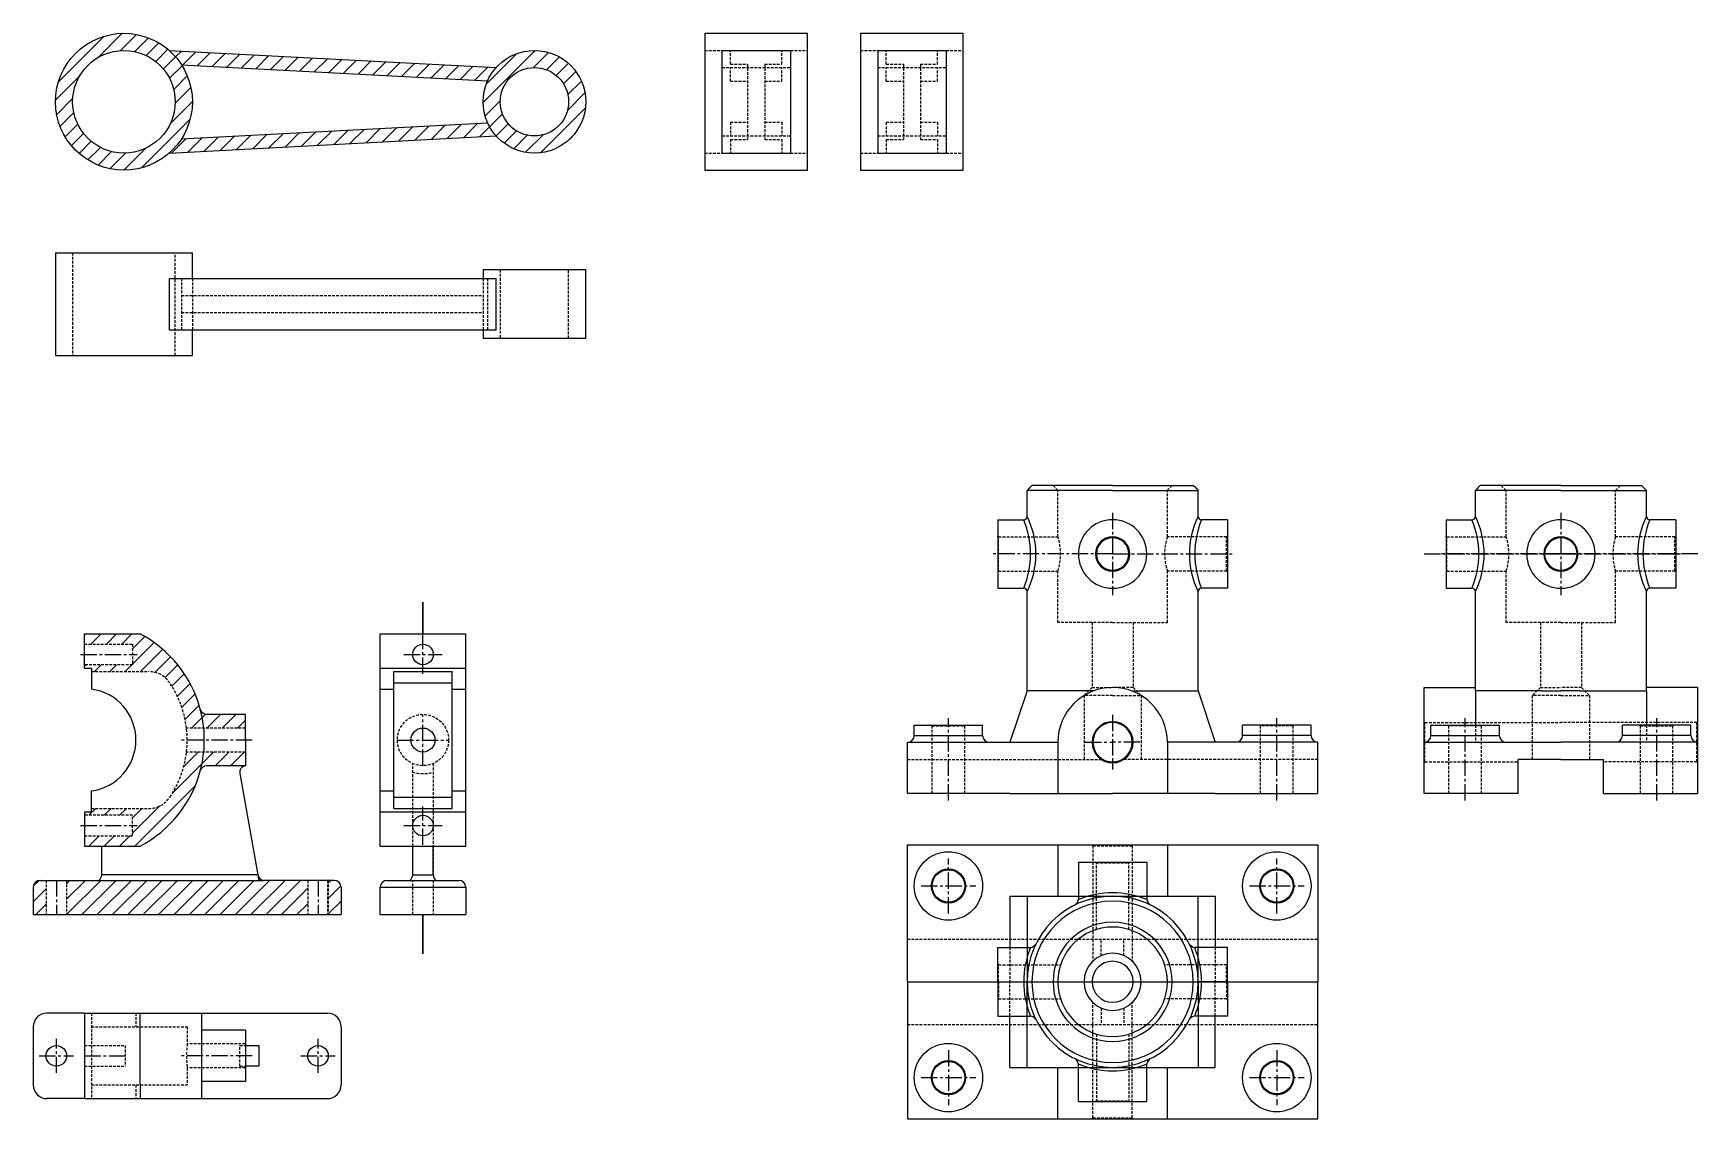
# Model space of a CAD drawing. Header units: millimetres. Extents: x 2304 to 2791, y 1401 to 1719.
import ezdxf

# ---------------------------------------------------------------- set-up
doc = ezdxf.new("R2010")
doc.units = ezdxf.units.MM
doc.header["$LTSCALE"] = 0.25
doc.linetypes.add('CENTER2', pattern=[28.575, 19.05, -3.175, 3.175, -3.175])
doc.linetypes.add('HIDDEN2', pattern=[4.7625, 3.175, -1.5875])

msp = doc.modelspace()

# ---------------------------------------------------------------- hatches: boundary and pattern name
h = msp.add_hatch()
h.set_pattern_fill('ANSI31', color=3)
h.set_pattern_definition([(45, (1925.5852, 1551.6095), (-2.245064, 2.245064), [])])
h.paths.add_polyline_path([(2310.97, 1698.55, 1), (2350.97, 1698.55, 1)])
h.paths.add_polyline_path([(2345.97, 1698.55, -1), (2315.97, 1698.55, -1)], flags=16)
h.paths.add_polyline_path([(2435.97, 1698.55, 1), (2465.97, 1698.55, 1)])
h.paths.add_polyline_path([(2460.97, 1698.55, -1), (2440.97, 1698.55, -1)], flags=16)
h.paths.add_polyline_path([(2439.79, 1708.55), (2344.2, 1713.55, -0.069425), (2347.8, 1709.35), (2437.28, 1704.67, -0.077412)])
h.paths.add_polyline_path([(2437.28, 1692.42), (2347.8, 1687.74, -0.069425), (2344.2, 1683.55), (2439.79, 1688.55, -0.077412)])
h = msp.add_hatch()
h.set_pattern_fill('ANSI31', color=3)
h.paths.add_polyline_path([(2335.71, 1543.05), (2319.46, 1543.05), (2319.46, 1540.05), (2333.46, 1540.05), (2333.46, 1534.05), (2319.46, 1534.05), (2319.46, 1533.05), (2321.46, 1533.05), (2321.46, 1532.05), (2338.17, 1532.05, -0.250492), (2344.41, 1528.72, -0.118576), (2349.26, 1515.55), (2354.29, 1515.55, 0.039896), (2353.29, 1521.04, 0.210104)])
h.paths.add_polyline_path([(2366.46, 1519.55), (2355.22, 1519.55, -0.340049), (2353.29, 1521.04, -0.039896), (2354.29, 1515.55), (2366.46, 1515.55)])
h.paths.add_polyline_path([(2366.46, 1508.55), (2354.29, 1508.55, -0.039896), (2353.29, 1503.06, -0.340049), (2355.22, 1504.55), (2366.47, 1504.55, -0.022244), (2366.46, 1504.73)])
h.paths.add_polyline_path([(2354.29, 1508.55), (2349.26, 1508.55, -0.118576), (2344.41, 1495.38, -0.250492), (2338.17, 1492.05), (2321.46, 1492.05), (2321.46, 1491.05), (2319.46, 1491.05), (2319.46, 1490.05), (2333.46, 1490.05), (2333.46, 1484.05), (2319.46, 1484.05), (2319.46, 1481.05), (2335.71, 1481.05, 0.210104), (2353.29, 1503.06, 0.039896)])
h = msp.add_hatch()
h.set_pattern_fill('ANSI31', color=3)
h.paths.add_polyline_path([(2308.21, 1471.05), (2306.46, 1471.05, 0.414214), (2304.46, 1469.05), (2304.46, 1461.05), (2308.21, 1461.05)])
h.paths.add_polyline_path([(2384.71, 1471.05), (2371.76, 1471.05), (2323.64, 1471.05), (2314.21, 1471.05), (2314.21, 1461.05), (2384.71, 1461.05)])
h.paths.add_polyline_path([(2394.46, 1469.05, 0.414214), (2392.46, 1471.05), (2390.71, 1471.05), (2390.71, 1461.05), (2394.46, 1461.05)])

# ---------------------------------------------------------------- linework, layer by layer
for p, q in [((2500.8, 1718.55), (2530.8, 1718.55)), ((2500.8, 1718.55), (2500.8, 1678.55)), ((2530.8, 1678.55), (2530.8, 1718.55)), ((2546.33, 1718.55), (2576.33, 1718.55)), ((2546.33, 1718.55), (2546.33, 1678.55)), ((2576.33, 1678.55), (2576.33, 1718.55)), ((2344.2, 1713.55), (2439.79, 1708.55)), ((2505.8, 1713.55), (2525.8, 1713.55)), ((2505.8, 1713.55), (2505.8, 1683.55)), ((2525.8, 1713.55), (2525.8, 1683.55)), ((2551.33, 1713.55), (2571.33, 1713.55)), ((2551.33, 1713.55), (2551.33, 1683.55)), ((2571.33, 1713.55), (2571.33, 1683.55)), ((2347.8, 1709.35), (2437.28, 1704.67)), ((2344.2, 1683.55), (2439.79, 1688.55)), ((2347.8, 1687.74), (2437.28, 1692.42)), ((2505.8, 1683.55), (2525.8, 1683.55)), ((2551.33, 1683.55), (2571.33, 1683.55)), ((2500.8, 1678.55), (2530.8, 1678.55)), ((2546.33, 1678.55), (2576.33, 1678.55)), ((2310.97, 1654.44), (2350.97, 1654.44)), ((2310.97, 1654.44), (2310.97, 1624.44)), ((2350.97, 1646.94), (2350.97, 1654.44)), ((2344.2, 1646.94), (2344.2, 1631.94)), ((2344.2, 1646.94), (2439.79, 1646.94)), ((2435.97, 1649.44), (2435.97, 1646.94)), ((2465.97, 1649.44), (2435.97, 1649.44)), ((2439.74, 1646.94), (2439.74, 1631.94)), ((2465.97, 1629.44), (2465.97, 1649.44)), ((2439.74, 1641.94), (2439.79, 1641.94)), ((2439.74, 1636.94), (2439.79, 1636.94)), ((2344.2, 1631.94), (2439.79, 1631.94)), ((2350.97, 1624.44), (2350.97, 1631.94)), ((2435.97, 1631.94), (2435.97, 1629.44)), ((2435.97, 1629.44), (2465.97, 1629.44)), ((2310.97, 1624.44), (2350.97, 1624.44)), ((2595.72, 1585.7), (2596.42, 1586.41)), ((2620.01, 1586.41), (2596.42, 1586.41)), ((2620.01, 1586.41), (2643.6, 1586.41)), ((2644.3, 1585.7), (2643.6, 1586.41)), ((2726.77, 1585.7), (2727.48, 1586.41)), ((2751.07, 1586.41), (2727.48, 1586.41)), ((2751.07, 1586.41), (2774.65, 1586.41)), ((2775.36, 1585.7), (2774.65, 1586.41)), ((2595.72, 1585.7), (2595.01, 1585)), ((2595.01, 1577.41), (2595.01, 1585)), ((2620.01, 1585), (2595.01, 1585)), ((2595.72, 1585.7), (2595.72, 1585.7)), ((2595.72, 1585.7), (2595.72, 1585.7)), ((2620.01, 1585), (2645.01, 1585)), ((2644.3, 1585.7), (2644.3, 1585.7)), ((2644.3, 1585.7), (2644.3, 1585.7)), ((2644.3, 1585.7), (2645.01, 1585)), ((2645.01, 1577.41), (2645.01, 1585)), ((2726.77, 1585.7), (2726.07, 1585)), ((2726.07, 1577.41), (2726.07, 1585)), ((2751.07, 1585), (2726.07, 1585)), ((2726.77, 1585.7), (2726.77, 1585.7)), ((2726.77, 1585.7), (2726.77, 1585.7)), ((2751.07, 1585), (2776.07, 1585)), ((2775.36, 1585.7), (2775.36, 1585.7)), ((2775.36, 1585.7), (2775.36, 1585.7)), ((2775.36, 1585.7), (2776.07, 1585)), ((2776.07, 1577.41), (2776.07, 1585)), ((2586.42, 1576.41), (2594.01, 1576.41)), ((2586.42, 1576.41), (2586.42, 1556.41)), ((2653.6, 1576.41), (2646.01, 1576.41)), ((2653.6, 1576.41), (2653.6, 1556.41)), ((2717.48, 1576.41), (2725.07, 1576.41)), ((2717.48, 1576.41), (2717.48, 1556.41)), ((2784.65, 1576.41), (2777.07, 1576.41)), ((2784.65, 1576.41), (2784.65, 1556.41)), ((2586.42, 1571.41), (2586.42, 1571.66)), ((2586.42, 1571.66), (2586.67, 1571.41)), ((2653.6, 1571.66), (2653.35, 1571.41)), ((2653.6, 1571.41), (2653.6, 1571.66)), ((2717.48, 1571.41), (2717.48, 1571.66)), ((2717.48, 1571.66), (2717.73, 1571.41)), ((2784.65, 1571.66), (2784.4, 1571.41)), ((2784.65, 1571.41), (2784.65, 1571.66)), ((2586.42, 1561.16), (2586.67, 1561.41)), ((2653.6, 1561.16), (2653.35, 1561.41)), ((2717.48, 1561.16), (2717.73, 1561.41)), ((2784.65, 1561.16), (2784.4, 1561.41)), ((2586.42, 1556.41), (2594.01, 1556.41)), ((2595.01, 1526.41), (2595.01, 1555.41)), ((2645.01, 1526.41), (2645.01, 1555.41)), ((2653.6, 1556.41), (2646.01, 1556.41)), ((2717.48, 1556.41), (2725.07, 1556.41)), ((2726.07, 1526.41), (2726.07, 1555.41)), ((2776.07, 1526.41), (2776.07, 1555.41)), ((2784.65, 1556.41), (2777.07, 1556.41)), ((2319.46, 1543.05), (2335.71, 1543.05)), ((2319.46, 1533.05), (2319.46, 1543.05)), ((2405.89, 1543.05), (2430.89, 1543.05)), ((2405.89, 1481.05), (2405.89, 1543.05)), ((2430.89, 1481.05), (2430.89, 1543.05)), ((2319.46, 1533.05), (2321.46, 1533.05)), ((2321.46, 1533.05), (2321.46, 1526.92)), ((2405.89, 1533.05), (2430.89, 1533.05)), ((2409.89, 1532.05), (2426.89, 1532.05)), ((2409.89, 1492.05), (2409.89, 1532.05)), ((2409.89, 1528.72), (2426.89, 1528.72)), ((2426.89, 1492.05), (2426.89, 1532.05)), ((2405.89, 1526.92), (2409.89, 1526.92)), ((2426.89, 1526.92), (2430.89, 1526.92)), ((2595.01, 1526.41), (2590.01, 1511.41)), ((2614.44, 1526.41), (2595.01, 1526.41)), ((2625.58, 1526.41), (2645.01, 1526.41)), ((2645.01, 1526.41), (2650.01, 1511.41)), ((2711.07, 1511.41), (2711.07, 1527.41)), ((2711.07, 1527.41), (2726.07, 1527.41)), ((2726.07, 1526.41), (2726.07, 1516.41)), ((2745.5, 1526.41), (2726.07, 1526.41)), ((2745.5, 1526.41), (2751.07, 1526.41)), ((2756.63, 1526.41), (2751.07, 1526.41)), ((2756.63, 1526.41), (2776.07, 1526.41)), ((2791.07, 1527.41), (2776.07, 1527.41)), ((2776.07, 1526.41), (2776.07, 1516.41)), ((2791.07, 1511.41), (2791.07, 1527.41)), ((2366.46, 1519.55), (2355.22, 1519.55)), ((2366.46, 1512.05), (2366.46, 1519.55)), ((2562.01, 1516.41), (2582.01, 1516.41)), ((2562.01, 1513.41), (2562.01, 1516.41)), ((2562.01, 1513.41), (2582.01, 1513.41)), ((2567.01, 1516.41), (2567.26, 1516.16)), ((2577.01, 1516.41), (2576.76, 1516.16)), ((2582.01, 1513.41), (2582.01, 1516.41)), ((2678.01, 1516.41), (2658.01, 1516.41)), ((2658.01, 1513.41), (2658.01, 1516.41)), ((2678.01, 1513.41), (2658.01, 1513.41)), ((2663.01, 1516.41), (2663.26, 1516.16)), ((2673.01, 1516.41), (2672.76, 1516.16)), ((2678.01, 1513.41), (2678.01, 1516.41)), ((2711.07, 1517.41), (2711.32, 1517.16)), ((2713.07, 1513.41), (2713.07, 1516.41)), ((2713.07, 1516.41), (2733.07, 1516.41)), ((2713.07, 1513.41), (2733.07, 1513.41)), ((2718.07, 1516.41), (2718.32, 1516.16)), ((2728.07, 1516.41), (2727.82, 1516.16)), ((2733.07, 1513.41), (2733.07, 1516.41)), ((2769.07, 1513.41), (2769.07, 1516.41)), ((2789.07, 1516.41), (2769.07, 1516.41)), ((2789.07, 1513.41), (2769.07, 1513.41)), ((2774.07, 1516.41), (2774.32, 1516.16)), ((2784.07, 1516.41), (2783.82, 1516.16)), ((2789.07, 1513.41), (2789.07, 1516.41)), ((2791.07, 1517.41), (2790.82, 1517.16)), ((2366.46, 1512.05), (2366.46, 1504.73)), ((2560.01, 1496.41), (2560.01, 1511.41)), ((2560.01, 1511.41), (2590.01, 1511.41)), ((2590.01, 1511.41), (2604.01, 1511.41)), ((2604.01, 1511.41), (2604.01, 1496.41)), ((2650.01, 1511.41), (2636.01, 1511.41)), ((2636.01, 1511.41), (2636.01, 1496.41)), ((2680.01, 1511.41), (2650.01, 1511.41)), ((2680.01, 1496.41), (2680.01, 1511.41)), ((2711.07, 1496.41), (2711.07, 1511.41)), ((2711.07, 1511.41), (2711.07, 1511.41)), ((2711.07, 1511.41), (2735.07, 1511.41)), ((2735.07, 1511.41), (2751.07, 1511.41)), ((2767.07, 1511.41), (2751.07, 1511.41)), ((2791.07, 1511.41), (2767.07, 1511.41)), ((2791.07, 1496.41), (2791.07, 1511.41)), ((2791.07, 1511.41), (2791.07, 1511.41)), ((2366.46, 1504.55), (2355.22, 1504.55)), ((2711.07, 1505.41), (2711.32, 1505.66)), ((2738.57, 1496.41), (2738.57, 1506.41)), ((2751.07, 1506.41), (2738.57, 1506.41)), ((2751.07, 1506.41), (2763.57, 1506.41)), ((2763.57, 1496.41), (2763.57, 1506.41)), ((2791.07, 1505.41), (2790.82, 1505.66)), ((2364.85, 1502.23), (2370.43, 1471.05)), ((2321.46, 1491.05), (2321.46, 1497.18)), ((2405.89, 1497.18), (2409.89, 1497.18)), ((2409.89, 1495.38), (2426.89, 1495.38)), ((2426.89, 1497.18), (2430.89, 1497.18)), ((2590.01, 1496.41), (2560.01, 1496.41)), ((2590.01, 1496.41), (2620.01, 1496.41)), ((2650.01, 1496.41), (2620.01, 1496.41)), ((2650.01, 1496.41), (2680.01, 1496.41)), ((2738.57, 1496.41), (2711.07, 1496.41)), ((2763.57, 1496.41), (2791.07, 1496.41)), ((2319.46, 1491.05), (2321.46, 1491.05)), ((2319.46, 1491.05), (2319.46, 1481.05)), ((2405.89, 1491.05), (2430.89, 1491.05)), ((2409.89, 1492.05), (2426.89, 1492.05)), ((2319.46, 1481.05), (2335.71, 1481.05)), ((2324.46, 1472.67), (2324.46, 1481.05)), ((2405.89, 1481.05), (2430.89, 1481.05)), ((2415.39, 1472.67), (2415.39, 1481.05)), ((2421.39, 1472.67), (2421.39, 1481.05)), ((2560.01, 1441.41), (2560.01, 1481.41)), ((2560.01, 1481.41), (2680.01, 1481.41)), ((2604.01, 1481.41), (2604.01, 1466.41)), ((2614.01, 1481.41), (2614.26, 1481.16)), ((2626.01, 1481.41), (2625.76, 1481.16)), ((2636.01, 1481.41), (2636.01, 1466.41)), ((2680.01, 1481.41), (2680.01, 1441.41)), ((2610.01, 1476.41), (2610.01, 1465.41)), ((2610.01, 1476.41), (2630.01, 1476.41)), ((2615.26, 1476.16), (2615.01, 1476.41)), ((2624.76, 1476.16), (2625.01, 1476.41)), ((2630.01, 1476.41), (2630.01, 1465.41)), ((2306.46, 1471.05), (2323.64, 1471.05)), ((2323.64, 1471.05), (2371.76, 1471.05)), ((2370.14, 1472.67), (2324.46, 1472.67)), ((2392.46, 1471.05), (2371.76, 1471.05)), ((2407.89, 1471.05), (2428.89, 1471.05)), ((2415.39, 1472.67), (2421.39, 1472.67)), ((2304.46, 1469.05), (2304.46, 1461.05)), ((2394.46, 1469.05), (2394.46, 1461.05)), ((2405.89, 1461.05), (2405.89, 1469.05)), ((2405.89, 1469.05), (2430.89, 1469.05)), ((2430.89, 1469.05), (2430.89, 1461.05)), ((2590.01, 1466.41), (2590.01, 1451.41)), ((2590.01, 1466.41), (2650.01, 1466.41)), ((2595.01, 1466.41), (2595.01, 1441.41)), ((2645.01, 1441.41), (2645.01, 1466.41)), ((2650.01, 1466.41), (2650.01, 1451.41)), ((2304.46, 1461.05), (2394.46, 1461.05)), ((2324.46, 1461.05), (2372.46, 1461.05)), ((2405.89, 1461.05), (2430.89, 1461.05)), ((2630.01, 1464.32), (2630.01, 1464.32)), ((2586.42, 1451.41), (2595.01, 1451.41)), ((2586.42, 1441.41), (2586.42, 1451.41)), ((2595.01, 1451.41), (2596.01, 1451.41)), ((2645.01, 1451.41), (2644.01, 1451.41)), ((2653.6, 1451.41), (2645.01, 1451.41)), ((2653.6, 1441.41), (2653.6, 1451.41)), ((2586.42, 1446.41), (2586.42, 1446.66)), ((2586.42, 1446.66), (2586.67, 1446.41)), ((2653.6, 1446.66), (2653.35, 1446.41)), ((2560.01, 1441.41), (2680.01, 1441.41)), ((2560.01, 1441.41), (2560.01, 1401.41)), ((2586.42, 1441.41), (2595.01, 1441.41)), ((2586.42, 1441.41), (2586.42, 1431.41)), ((2586.42, 1441.41), (2595.01, 1441.41)), ((2595.01, 1416.41), (2595.01, 1441.41)), ((2653.6, 1441.41), (2645.01, 1441.41)), ((2645.01, 1441.41), (2645.01, 1416.41)), ((2653.6, 1441.41), (2645.01, 1441.41)), ((2653.6, 1441.41), (2653.6, 1431.41)), ((2680.01, 1401.41), (2680.01, 1441.41)), ((2586.42, 1436.41), (2586.42, 1436.16)), ((2586.42, 1436.16), (2586.67, 1436.41)), ((2653.6, 1436.16), (2653.35, 1436.41)), ((2319.46, 1432.27), (2308.46, 1432.27)), ((2319.46, 1432.27), (2319.46, 1407.27)), ((2319.46, 1432.27), (2366.46, 1432.27)), ((2335.71, 1428.27), (2335.71, 1432.27)), ((2353.65, 1432.27), (2353.65, 1407.27)), ((2366.46, 1432.27), (2390.46, 1432.27)), ((2586.42, 1431.41), (2595.01, 1431.41)), ((2590.01, 1416.41), (2590.01, 1431.41)), ((2595.01, 1431.41), (2596.01, 1431.41)), ((2645.01, 1431.41), (2644.01, 1431.41)), ((2653.6, 1431.41), (2645.01, 1431.41)), ((2650.01, 1416.41), (2650.01, 1431.41)), ((2304.46, 1428.27), (2304.46, 1411.27)), ((2335.71, 1411.27), (2335.71, 1428.27)), ((2366.46, 1427.27), (2353.65, 1427.27)), ((2366.46, 1427.27), (2366.46, 1412.27)), ((2394.46, 1428.27), (2394.46, 1411.27)), ((2366.46, 1422.77), (2370.43, 1422.77)), ((2370.43, 1422.77), (2370.43, 1416.77)), ((2370.43, 1416.77), (2366.46, 1416.77)), ((2590.01, 1416.41), (2650.01, 1416.41)), ((2604.01, 1401.41), (2604.01, 1416.41)), ((2610.01, 1406.41), (2610.01, 1417.41)), ((2630.01, 1418.5), (2630.01, 1418.5)), ((2630.01, 1406.41), (2630.01, 1417.41)), ((2636.01, 1401.41), (2636.01, 1416.41)), ((2335.71, 1411.27), (2335.71, 1407.27)), ((2366.46, 1412.27), (2353.65, 1412.27)), ((2319.46, 1407.27), (2308.46, 1407.27)), ((2319.46, 1407.27), (2366.46, 1407.27)), ((2366.46, 1407.27), (2390.46, 1407.27)), ((2610.01, 1406.41), (2630.01, 1406.41)), ((2615.26, 1406.66), (2615.01, 1406.41)), ((2624.76, 1406.66), (2625.01, 1406.41)), ((2614.01, 1401.41), (2614.26, 1401.66)), ((2626.01, 1401.41), (2625.76, 1401.66)), ((2560.01, 1401.41), (2680.01, 1401.41))]:
    msp.add_line(p, q)
at = {"linetype": 'HIDDEN2'}
for p, q in [((2500.8, 1713.55), (2505.8, 1713.55)), ((2508.3, 1709.55), (2508.3, 1713.55)), ((2523.3, 1709.55), (2523.3, 1713.55)), ((2525.8, 1713.55), (2530.8, 1713.55)), ((2546.33, 1713.55), (2551.33, 1713.55)), ((2553.83, 1709.55), (2553.83, 1713.55)), ((2568.83, 1709.55), (2568.83, 1713.55)), ((2571.33, 1713.55), (2576.33, 1713.55)), ((2505.8, 1708.55), (2525.8, 1708.55)), ((2508.3, 1709.55), (2513.3, 1709.55)), ((2508.3, 1704.55), (2508.3, 1708.55)), ((2513.3, 1709.55), (2513.3, 1687.55)), ((2518.3, 1709.55), (2523.3, 1709.55)), ((2518.3, 1709.55), (2518.3, 1687.55)), ((2523.3, 1704.55), (2523.3, 1708.55)), ((2551.33, 1708.55), (2571.33, 1708.55)), ((2553.83, 1709.55), (2558.83, 1709.55)), ((2553.83, 1704.55), (2553.83, 1708.55)), ((2558.83, 1709.55), (2558.83, 1687.55)), ((2563.83, 1709.55), (2568.83, 1709.55)), ((2563.83, 1709.55), (2563.83, 1687.55)), ((2568.83, 1704.55), (2568.83, 1708.55)), ((2508.3, 1704.55), (2513.3, 1704.55)), ((2518.3, 1704.55), (2523.3, 1704.55)), ((2553.83, 1704.55), (2558.83, 1704.55)), ((2563.83, 1704.55), (2568.83, 1704.55)), ((2505.8, 1688.55), (2525.8, 1688.55)), ((2508.3, 1692.55), (2513.3, 1692.55)), ((2508.3, 1692.55), (2508.3, 1688.55)), ((2518.3, 1692.55), (2523.3, 1692.55)), ((2523.3, 1692.55), (2523.3, 1688.55)), ((2551.33, 1688.55), (2571.33, 1688.55)), ((2553.83, 1692.55), (2558.83, 1692.55)), ((2553.83, 1692.55), (2553.83, 1688.55)), ((2563.83, 1692.55), (2568.83, 1692.55)), ((2568.83, 1692.55), (2568.83, 1688.55)), ((2508.3, 1687.55), (2513.3, 1687.55)), ((2508.3, 1687.55), (2508.3, 1683.55)), ((2518.3, 1687.55), (2523.3, 1687.55)), ((2523.3, 1687.55), (2523.3, 1683.55)), ((2553.83, 1687.55), (2558.83, 1687.55)), ((2553.83, 1687.55), (2553.83, 1683.55)), ((2563.83, 1687.55), (2568.83, 1687.55)), ((2568.83, 1687.55), (2568.83, 1683.55)), ((2500.8, 1683.55), (2505.8, 1683.55)), ((2525.8, 1683.55), (2530.8, 1683.55)), ((2546.33, 1683.55), (2551.33, 1683.55)), ((2571.33, 1683.55), (2576.33, 1683.55)), ((2315.97, 1654.44), (2315.97, 1624.44)), ((2345.97, 1624.44), (2345.97, 1654.44)), ((2347.8, 1646.94), (2347.8, 1631.94)), ((2350.97, 1646.94), (2350.97, 1631.94)), ((2435.97, 1646.94), (2435.97, 1631.94)), ((2437.28, 1646.94), (2437.28, 1631.94)), ((2440.97, 1649.44), (2440.97, 1629.44)), ((2460.97, 1629.44), (2460.97, 1649.44)), ((2347.8, 1641.94), (2435.97, 1641.94)), ((2347.8, 1636.94), (2435.97, 1636.94)), ((2604.01, 1585), (2602.6, 1586.41)), ((2636.01, 1585), (2637.42, 1586.41)), ((2735.07, 1585), (2733.65, 1586.41)), ((2767.07, 1585), (2768.48, 1586.41)), ((2604.01, 1571.41), (2604.01, 1585)), ((2636.01, 1571.41), (2636.01, 1585)), ((2735.07, 1571.41), (2735.07, 1585)), ((2767.07, 1571.41), (2767.07, 1585)), ((2586.67, 1571.41), (2604.01, 1571.41)), ((2586.67, 1561.41), (2586.67, 1571.41)), ((2653.35, 1571.41), (2636.01, 1571.41)), ((2653.35, 1561.41), (2653.35, 1571.41)), ((2717.73, 1571.41), (2735.07, 1571.41)), ((2717.73, 1561.41), (2717.73, 1571.41)), ((2784.4, 1571.41), (2767.07, 1571.41)), ((2784.4, 1561.41), (2784.4, 1571.41)), ((2586.67, 1561.41), (2604.01, 1561.41)), ((2604.01, 1546.41), (2604.01, 1561.41)), ((2636.01, 1546.41), (2636.01, 1561.41)), ((2653.35, 1561.41), (2636.01, 1561.41)), ((2717.73, 1561.41), (2735.07, 1561.41)), ((2735.07, 1546.41), (2735.07, 1561.41)), ((2767.07, 1546.41), (2767.07, 1561.41)), ((2784.4, 1561.41), (2767.07, 1561.41)), ((2620.01, 1546.41), (2604.01, 1546.41)), ((2614.01, 1546.41), (2614.01, 1527.41)), ((2620.01, 1546.41), (2636.01, 1546.41)), ((2626.01, 1546.41), (2626.01, 1527.41)), ((2751.07, 1546.41), (2735.07, 1546.41)), ((2745.07, 1546.41), (2745.07, 1527.41)), ((2751.07, 1546.41), (2767.07, 1546.41)), ((2757.07, 1546.41), (2757.07, 1527.41)), ((2319.46, 1540.05), (2333.46, 1540.05)), ((2333.46, 1540.05), (2333.46, 1534.05)), ((2333.46, 1534.05), (2319.46, 1534.05)), ((2321.46, 1532.05), (2338.17, 1532.05)), ((2614.01, 1527.41), (2611.66, 1525.06)), ((2620.01, 1525.06), (2611.66, 1525.06)), ((2611.66, 1525.06), (2611.66, 1506.41)), ((2614.01, 1527.41), (2620.01, 1527.41)), ((2626.01, 1527.41), (2620.01, 1527.41)), ((2620.01, 1525.06), (2628.36, 1525.06)), ((2626.01, 1527.41), (2628.36, 1525.06)), ((2628.36, 1525.06), (2628.36, 1506.41)), ((2745.07, 1527.41), (2742.71, 1525.06)), ((2751.07, 1525.06), (2742.71, 1525.06)), ((2742.71, 1525.06), (2742.71, 1506.41)), ((2751.07, 1525.06), (2742.71, 1525.06)), ((2745.07, 1527.41), (2751.07, 1527.41)), ((2757.07, 1527.41), (2751.07, 1527.41)), ((2751.07, 1525.06), (2759.42, 1525.06)), ((2751.07, 1525.06), (2759.42, 1525.06)), ((2757.07, 1527.41), (2759.42, 1525.06)), ((2759.42, 1525.06), (2759.42, 1506.41)), ((2366.46, 1515.55), (2349.26, 1515.55)), ((2567.26, 1496.41), (2567.26, 1516.16)), ((2567.26, 1516.16), (2576.76, 1516.16)), ((2576.76, 1496.41), (2576.76, 1516.16)), ((2663.26, 1496.41), (2663.26, 1516.16)), ((2672.76, 1516.16), (2663.26, 1516.16)), ((2672.76, 1496.41), (2672.76, 1516.16)), ((2711.32, 1517.16), (2751.07, 1517.16)), ((2711.32, 1505.66), (2711.32, 1517.16)), ((2727.82, 1516.16), (2718.32, 1516.16)), ((2718.32, 1496.41), (2718.32, 1516.16)), ((2726.07, 1516.41), (2726.07, 1511.41)), ((2727.82, 1496.41), (2727.82, 1516.16)), ((2790.82, 1517.16), (2751.07, 1517.16)), ((2774.32, 1496.41), (2774.32, 1516.16)), ((2774.32, 1516.16), (2783.82, 1516.16)), ((2776.07, 1516.41), (2776.07, 1511.41)), ((2783.82, 1496.41), (2783.82, 1516.16)), ((2790.82, 1505.66), (2790.82, 1517.16)), ((2366.46, 1508.55), (2349.26, 1508.55)), ((2415.39, 1472.67), (2415.39, 1505.18)), ((2421.39, 1505.18), (2421.39, 1472.67)), ((2560.01, 1506.41), (2616.69, 1506.41)), ((2680.01, 1506.41), (2623.33, 1506.41)), ((2711.32, 1505.66), (2738.57, 1505.66)), ((2790.82, 1505.66), (2763.57, 1505.66)), ((2333.46, 1490.05), (2319.46, 1490.05)), ((2321.46, 1492.05), (2338.17, 1492.05)), ((2333.46, 1484.05), (2333.46, 1490.05)), ((2319.46, 1484.05), (2333.46, 1484.05)), ((2614.26, 1481.16), (2614.26, 1447.22)), ((2614.26, 1481.16), (2625.76, 1481.16)), ((2625.76, 1481.16), (2625.76, 1447.22)), ((2615.26, 1456.69), (2615.26, 1476.16)), ((2615.26, 1476.16), (2624.76, 1476.16)), ((2624.76, 1456.69), (2624.76, 1476.16)), ((2308.21, 1471.05), (2308.21, 1461.05)), ((2314.21, 1471.05), (2314.21, 1461.05)), ((2384.71, 1471.05), (2384.71, 1461.05)), ((2390.46, 1471.05), (2390.46, 1461.05)), ((2390.71, 1471.05), (2390.71, 1461.05)), ((2415.39, 1461.05), (2415.39, 1471.05)), ((2421.39, 1471.05), (2421.39, 1461.05)), ((2560.01, 1453.91), (2680.01, 1453.91)), ((2590.01, 1451.41), (2590.01, 1441.41)), ((2616.69, 1449.08), (2616.69, 1453.91)), ((2623.33, 1449.08), (2623.33, 1453.91)), ((2650.01, 1451.41), (2650.01, 1441.41)), ((2586.67, 1446.41), (2604.81, 1446.41)), ((2586.67, 1441.41), (2586.67, 1446.41)), ((2653.35, 1446.41), (2635.21, 1446.41)), ((2653.35, 1441.41), (2653.35, 1446.41)), ((2586.67, 1441.41), (2586.67, 1436.41)), ((2590.01, 1431.41), (2590.01, 1441.41)), ((2650.01, 1431.41), (2650.01, 1441.41)), ((2653.35, 1441.41), (2653.35, 1436.41)), ((2586.67, 1436.41), (2604.81, 1436.41)), ((2614.26, 1401.66), (2614.26, 1435.6)), ((2625.76, 1401.66), (2625.76, 1435.6)), ((2653.35, 1436.41), (2635.21, 1436.41)), ((2321.46, 1432.27), (2321.46, 1407.27)), ((2334.46, 1432.27), (2334.46, 1428.27)), ((2616.69, 1433.74), (2616.69, 1428.91)), ((2623.33, 1433.74), (2623.33, 1428.91)), ((2321.46, 1428.27), (2349.46, 1428.27)), ((2349.46, 1428.27), (2349.46, 1423.27)), ((2560.01, 1428.91), (2680.01, 1428.91)), ((2615.26, 1426.13), (2615.26, 1406.66)), ((2624.76, 1426.13), (2624.76, 1406.66)), ((2319.46, 1422.77), (2331.28, 1422.77)), ((2331.28, 1422.77), (2331.28, 1416.77)), ((2366.46, 1423.27), (2349.46, 1423.27)), ((2364.82, 1422.77), (2366.46, 1422.77)), ((2364.82, 1416.77), (2364.82, 1422.77)), ((2319.46, 1416.77), (2331.28, 1416.77)), ((2366.46, 1416.27), (2349.46, 1416.27)), ((2349.46, 1416.27), (2349.46, 1411.27)), ((2364.82, 1416.77), (2366.46, 1416.77)), ((2321.46, 1411.27), (2349.46, 1411.27)), ((2334.46, 1411.27), (2334.46, 1407.27)), ((2615.26, 1406.66), (2624.76, 1406.66)), ((2614.26, 1401.66), (2625.76, 1401.66))]:
    msp.add_line(p, q, dxfattribs=at)
at = {"linetype": 'CENTER2'}
for p, q in [((2620.01, 1578.41), (2620.01, 1554.41)), ((2620.01, 1578.41), (2620.01, 1554.41)), ((2751.07, 1578.41), (2751.07, 1554.41)), ((2751.07, 1578.41), (2751.07, 1554.41)), ((2751.07, 1578.41), (2751.07, 1554.41)), ((2751.07, 1578.41), (2751.07, 1554.41)), ((2620.01, 1566.41), (2584.42, 1566.41)), ((2620.01, 1566.41), (2655.6, 1566.41)), ((2711.07, 1566.41), (2751.07, 1566.41)), ((2751.07, 1566.41), (2715.48, 1566.41)), ((2791.07, 1566.41), (2751.07, 1566.41)), ((2751.07, 1566.41), (2786.65, 1566.41)), ((2418.39, 1531.42), (2418.39, 1542.67)), ((2318.25, 1537.05), (2334.85, 1537.05)), ((2412.77, 1537.05), (2424.02, 1537.05)), ((2418.39, 1504.55), (2418.39, 1519.55)), ((2572.01, 1494.41), (2572.01, 1518.41)), ((2620.01, 1519.41), (2620.01, 1503.41)), ((2668.01, 1494.41), (2668.01, 1518.41)), ((2723.07, 1494.41), (2723.07, 1518.41)), ((2779.07, 1494.41), (2779.07, 1518.41)), ((2368.46, 1512.05), (2347.46, 1512.05)), ((2410.89, 1512.05), (2425.89, 1512.05)), ((2612.01, 1511.41), (2620.01, 1511.41)), ((2628.01, 1511.41), (2620.01, 1511.41)), ((2418.39, 1481.42), (2418.39, 1492.67)), ((2318.25, 1487.05), (2334.85, 1487.05)), ((2412.77, 1487.05), (2424.02, 1487.05)), ((2572.01, 1461.41), (2572.01, 1477.41)), ((2668.01, 1461.41), (2668.01, 1477.41)), ((2311.21, 1471.05), (2311.21, 1461.05)), ((2387.71, 1471.05), (2387.71, 1461.05)), ((2564.01, 1469.41), (2580.01, 1469.41)), ((2660.01, 1469.41), (2676.01, 1469.41)), ((2311.21, 1414.77), (2311.21, 1424.77)), ((2387.71, 1414.77), (2387.71, 1424.77)), ((2572.01, 1421.41), (2572.01, 1405.41)), ((2668.01, 1421.41), (2668.01, 1405.41)), ((2306.21, 1419.77), (2316.21, 1419.77)), ((2319.46, 1419.77), (2331.28, 1419.77)), ((2368.46, 1419.77), (2347.46, 1419.77)), ((2382.71, 1419.77), (2392.71, 1419.77)), ((2564.01, 1413.41), (2580.01, 1413.41)), ((2660.01, 1413.41), (2676.01, 1413.41))]:
    msp.add_line(p, q, dxfattribs=at)
at = {"lineweight": 30}
for p, q in [((2418.39, 1543.05), (2418.39, 1552.38)), ((2418.39, 1461.05), (2418.39, 1449.6))]:
    msp.add_line(p, q, dxfattribs=at)
for centre, radius in [((2330.97, 1698.55), 20), ((2330.97, 1698.55), 15), ((2450.97, 1698.55), 15), ((2450.97, 1698.55), 10), ((2418.39, 1537.05), 3), ((2418.39, 1512.05), 3.5), ((2418.39, 1487.05), 3), ((2572.01, 1469.41), 10), ((2668.01, 1469.41), 10), ((2572.01, 1469.41), 5), ((2668.01, 1469.41), 5), ((2572.01, 1469.41), 4.75), ((2668.01, 1469.41), 4.75), ((2311.21, 1419.77), 3), ((2387.71, 1419.77), 3), ((2572.01, 1413.41), 10), ((2668.01, 1413.41), 10), ((2572.01, 1413.41), 5), ((2572.01, 1413.41), 4.75), ((2668.01, 1413.41), 5), ((2668.01, 1413.41), 4.75)]:
    msp.add_circle(centre, radius)
at = {"linetype": 'HIDDEN2'}
msp.add_circle((2418.39, 1512.05), 7.5, dxfattribs=at)
for centre, radius, start, end in [((2594.01, 1577.41), 1, 270, 0), ((2572.75, 1566.41), 24.83, 333.7071, 26.2929), ((2667.27, 1566.41), 24.83, 153.7071, 206.2929), ((2646.01, 1577.41), 1, 180, 270), ((2725.07, 1577.41), 1, 270, 0), ((2703.8, 1566.41), 24.83, 333.7071, 26.2929), ((2798.33, 1566.41), 24.83, 153.7071, 206.2929), ((2777.07, 1577.41), 1, 180, 270), ((2570, 1566.41), 26.01, 337.392, 22.608), ((2620.01, 1566.41), 10, 90, 270), ((2620.01, 1566.41), 10, 270, 90), ((2670.02, 1566.41), 26.01, 157.392, 202.608), ((2701.05, 1566.41), 26.01, 337.392, 22.608), ((2751.07, 1566.41), 10, 90, 270), ((2751.07, 1566.41), 10, 270, 90), ((2801.08, 1566.41), 26.01, 157.392, 202.608), ((2620.01, 1566.41), 5, 90, 270), ((2620.01, 1566.41), 4.75, 90, 270), ((2620.01, 1566.41), 5, 270, 90), ((2620.01, 1566.41), 4.75, 270, 90), ((2751.07, 1566.41), 5, 90, 270), ((2751.07, 1566.41), 4.75, 90, 270), ((2751.07, 1566.41), 5, 270, 90), ((2751.07, 1566.41), 4.75, 270, 90), ((2594.01, 1555.41), 1, 0, 90), ((2646.01, 1555.41), 1, 90, 180), ((2725.07, 1555.41), 1, 0, 90), ((2777.07, 1555.41), 1, 90, 180), ((2319.46, 1512.05), 35, 14.8777, 62.3396), ((2319.46, 1512.05), 15, 277.6623, 82.3377), ((2620.01, 1511.41), 16, 90, 180), ((2620.01, 1511.41), 16, 0, 90), ((2355.22, 1521.55), 2, 194.8777, 270), ((2319.46, 1512.05), 35, 345.1223, 14.8777), ((2560.01, 1513.41), 2, 270, 0), ((2584.01, 1513.41), 2, 180, 270), ((2620.01, 1511.41), 6, 90, 270), ((2620.01, 1511.41), 5.75, 90, 270), ((2620.01, 1511.41), 6, 270, 90), ((2620.01, 1511.41), 5.75, 270, 90), ((2656.01, 1513.41), 2, 270, 0), ((2680.01, 1513.41), 2, 180, 270), ((2711.07, 1513.41), 2, 270, 0), ((2735.07, 1513.41), 2, 180, 270), ((2767.07, 1513.41), 2, 270, 0), ((2791.07, 1513.41), 2, 180, 270), ((2355.22, 1502.55), 2, 90, 165.1223), ((2366.82, 1502.58), 2, 99.9277, 190.1543), ((2368.46, 1504.73), 2, 180, 190.1543), ((2319.46, 1512.05), 35, 297.6604, 345.1223), ((2306.46, 1469.05), 2, 90, 180), ((2322.46, 1472.67), 2, 306.0954, 0), ((2372.11, 1473.02), 2, 190.1543, 259.8457), ((2392.46, 1469.05), 2, 0, 90), ((2407.89, 1469.05), 2, 90, 180), ((2413.39, 1472.67), 2, 306.0954, 0), ((2423.39, 1472.67), 2, 180, 233.9046), ((2428.89, 1469.05), 2, 0, 90), ((2620.01, 1441.41), 25, 0, 180), ((2620.01, 1441.41), 23.59, 0, 180), ((2607.49, 1465.95), 2.58, 305.0785, 347.9288), ((2620.01, 1441.41), 26, 67.3801, 112.6199), ((2632.53, 1465.95), 2.58, 192.0712, 234.9215), ((2620.01, 1441.41), 17.41, 0, 180), ((2620.01, 1441.41), 16, 0, 180), ((2620.01, 1441.41), 26, 157.3801, 180), ((2595.47, 1453.93), 2.58, 282.0712, 324.9215), ((2644.55, 1453.93), 2.58, 215.0785, 257.9288), ((2620.01, 1441.41), 26, 0, 22.6199), ((2620.01, 1441.41), 8.35, 0, 180), ((2620.01, 1441.41), 6, 0, 180), ((2620.01, 1441.41), 26, 180, 202.6199), ((2620.01, 1441.41), 25, 180, 0), ((2620.01, 1441.41), 23.59, 180, 0), ((2620.01, 1441.41), 17.41, 180, 0), ((2620.01, 1441.41), 16, 180, 0), ((2620.01, 1441.41), 8.35, 180, 0), ((2620.01, 1441.41), 6, 180, 0), ((2620.01, 1441.41), 26, 337.3801, 0), ((2308.46, 1428.27), 4, 90, 180), ((2390.46, 1428.27), 4, 0, 90), ((2595.47, 1428.89), 2.58, 35.0785, 77.9288), ((2644.55, 1428.89), 2.58, 102.0712, 144.9215), ((2607.49, 1416.87), 2.58, 12.0712, 54.9215), ((2620.01, 1441.41), 26, 247.3801, 292.6199), ((2632.53, 1416.87), 2.58, 125.0785, 167.9288), ((2308.46, 1411.27), 4, 180, 270), ((2390.46, 1411.27), 4, 270, 0)]:
    msp.add_arc(centre, radius, start, end)
for centre, radius, start, end in [((2588.81, 1566.41), 16, 341.79, 18.21), ((2651.21, 1566.41), 16, 161.79, 198.21), ((2719.87, 1566.41), 16, 341.79, 18.21), ((2782.26, 1566.41), 16, 161.79, 198.21), ((2338.17, 1524.55), 7.5, 33.749, 90), ((2319.46, 1512.05), 30, 6.6998, 33.749), ((2319.46, 1512.05), 30, 353.3002, 6.6998), ((2319.46, 1512.05), 30, 326.251, 353.3002), ((2418.39, 1512.05), 9.82, 252.2142, 287.7858), ((2338.17, 1499.55), 7.5, 270, 326.251), ((2379.26, 1419.77), 30, 173.3002, 186.6998)]:
    msp.add_arc(centre, radius, start, end, dxfattribs=at)

doc.saveas('drawing.dxf')
